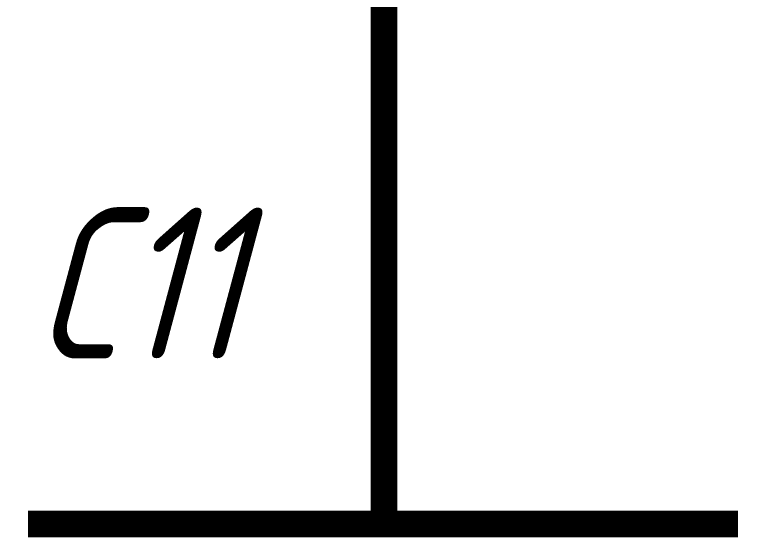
# Model space of a CAD drawing. Header units: millimetres. Extents: x 0 to 841, y 0 to 594.
# Drawn here: x 438.85 to 447.15, y 184.34 to 190.22 of the extents above; entities that cross this region are included whole.
import ezdxf

# ---------------------------------------------------------------- set-up
doc = ezdxf.new("R2010")
doc.units = ezdxf.units.MM
doc.layers.add('Sheet', color=255, linetype='Continuous')
doc.styles.get("Standard").update_dxf_attribs({"font": '', "oblique": 15})
doc.styles.get('Standard').set_extended_font_data('GOST type A')

msp = doc.modelspace()

# ---------------------------------------------------------------- linework, layer by layer
at = {"layer": 'Sheet', "color": 18, "true_color": 0x000000, "const_width": 0.2997}
for points in [[(443.0124, 202.502), (443.0124, 192.49), (443.0124, 187.4952)], [(443.0124, 185.009), (443.0124, 187.4952)], [(443.0124, 185.009), (443.0124, 184.4939)], [(439.0027, 184.4939), (446.9997, 184.4939)]]:
    msp.add_lwpolyline(points, dxfattribs=at)

# ---------------------------------------------------------------- texts
at = {"layer": 'Sheet', "color": 18, "true_color": 0x000000, "oblique": 15}
msp.add_text('C11', height=1.7, dxfattribs=at).set_placement((439.0475, 186.3529))

doc.saveas('drawing.dxf')
